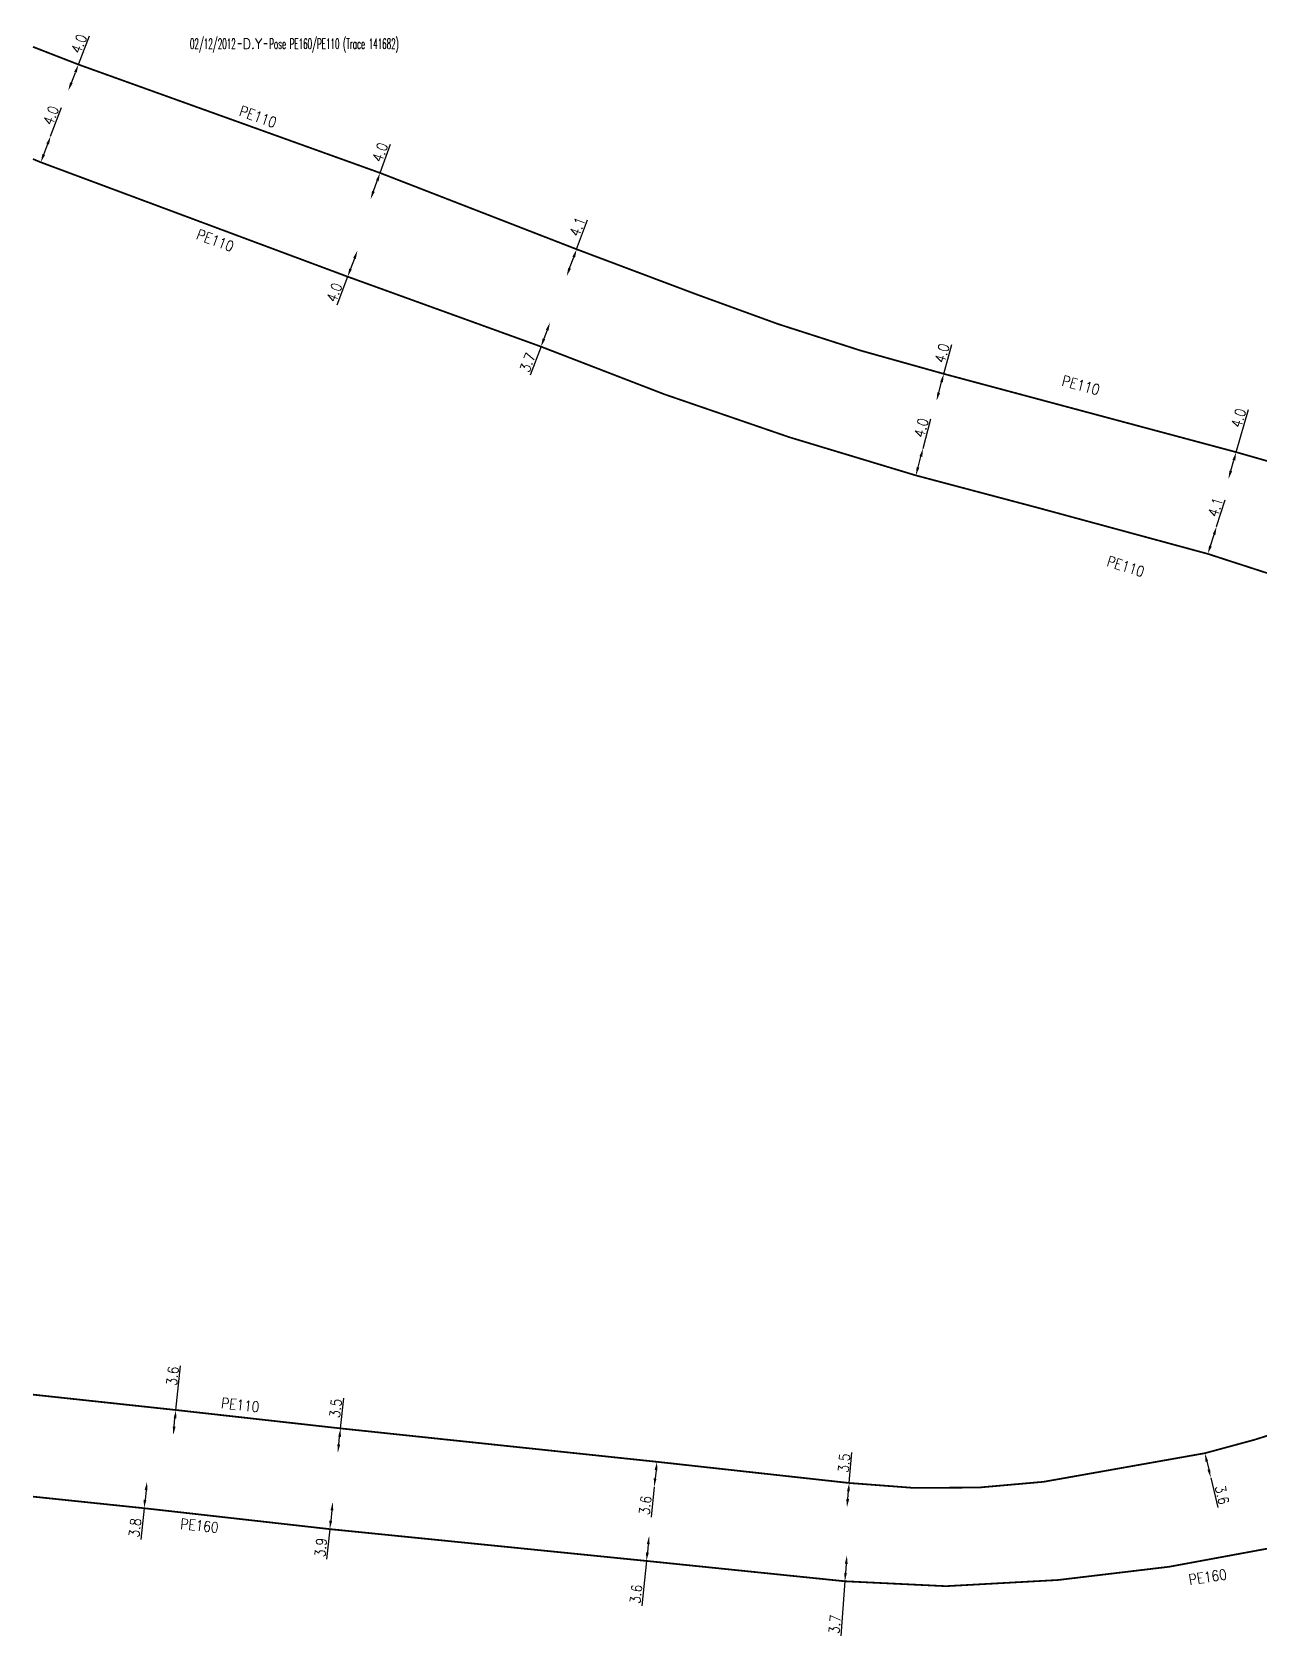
# Model space of a CAD drawing. Header units: millimetres. Extents: x 133000 to 134000, y 130000 to 131000.
# Drawn here: x 132999.9 to 133175.6, y 130507.1 to 130736.5 of the extents above; entities that cross this region are included whole.
import ezdxf
from ezdxf.enums import TextEntityAlignment as Align

# ---------------------------------------------------------------- set-up
doc = ezdxf.new("R2010")
doc.units = ezdxf.units.MM
doc.header["$PDMODE"] = 34
doc.layers.get('0').update_dxf_attribs({"linetype": 'CONTINUOUS'})
doc.layers.get('Defpoints').update_dxf_attribs({"linetype": 'CONTINUOUS'})
doc.layers.add('G_120', color=4, linetype='CONTINUOUS')
doc.layers.add('G_910', color=7, linetype='CONTINUOUS')
doc.styles.get("Standard").update_dxf_attribs({"font": 'romans.shx', "width": 0.85})
doc.linetypes.add('G_typB_PE', pattern='A,5,-0.3,["o",Standard,S=1.5,R=0,X=0,Y=-0.5],-1.65', length=6.95)
doc.dimstyles.get("Standard").update_dxf_attribs({"dimtxt": 1.5, "dimasz": 1.2, "dimexe": 0.625, "dimexo": 0.625, "dimgap": 0.25, "dimtad": 1, "dimdec": 1, "dimzin": 0, "dimdsep": 46, "dimtxsty": 'Standard', "dimcen": -0.5, "dimadec": 0, "dimazin": 0, "dimtfac": 1, "dimtdec": 1, "dimtmove": 0, "dimatfit": 3, "dimfxl": 0, "dimtolj": 1, "dimtzin": 0, "dimarcsym": 0})

# ---------------------------------------------------------------- blocks, each defined once
blk = doc.blocks.new('*D91')
at = {"layer": 'Defpoints', "color": 0, "linetype": 'Continuous', "transparency": 16777216}
for p in [(133002.53, 130721.6), (133002.53, 130721.6), (133001.13, 130717.86)]:
    blk.add_point(p, dxfattribs=at)
at = {"layer": 'G_120', "color": 0, "linetype": 'Continuous', "lineweight": -2, "transparency": 16777216}
for p, q in [((133002.53, 130721.6), (133004.07, 130725.69)), ((133001.55, 130718.98), (133002.11, 130720.48))]:
    blk.add_line(p, q, dxfattribs=at)
at = {"layer": 'G_120', "color": 0, "linetype": 'Continuous', "transparency": 16777216}
for points in [[(133001.93, 130720.55), (133002.3, 130720.41), (133002.53, 130721.6)], [(133001.36, 130719.05), (133001.74, 130718.91), (133001.13, 130717.86)]]:
    blk.add_solid(points, dxfattribs=at)
at = {"layer": 'G_120', "color": 0, "linetype": 'Continuous', "transparency": 16777216, "insert": (133002.58, 130724.56), "char_height": 1.5, "attachment_point": 5, "rotation": 69.4058}
blk.add_mtext('\\A1;4.0', dxfattribs=at)
blk = doc.blocks.new('*D92')
at = {"layer": 'Defpoints', "color": 0, "linetype": 'Continuous', "transparency": 16777216}
for p in [(133006.51, 130731.85), (133005.06, 130728.12), (133005.06, 130728.12)]:
    blk.add_point(p, dxfattribs=at)
at = {"layer": 'G_120', "color": 0, "linetype": 'Continuous', "lineweight": -2, "transparency": 16777216}
for p, q in [((133006.51, 130731.85), (133008.09, 130735.93)), ((133005.5, 130729.24), (133006.08, 130730.73))]:
    blk.add_line(p, q, dxfattribs=at)
at = {"layer": 'G_120', "color": 0, "linetype": 'Continuous', "transparency": 16777216}
for points in [[(133005.89, 130730.81), (133006.26, 130730.66), (133006.51, 130731.85)], [(133005.31, 130729.31), (133005.69, 130729.17), (133005.06, 130728.12)]]:
    blk.add_solid(points, dxfattribs=at)
at = {"layer": 'G_120', "color": 0, "linetype": 'Continuous', "transparency": 16777216, "insert": (133006.59, 130734.81), "char_height": 1.5, "attachment_point": 5, "rotation": 68.7851}
blk.add_mtext('\\A1;4.0', dxfattribs=at)
blk = doc.blocks.new('*D93')
at = {"layer": 'Defpoints', "color": 0, "linetype": 'Continuous', "transparency": 16777216}
for p in [(133020.46, 130539.37), (133020.08, 130535.79), (133020.08, 130535.79)]:
    blk.add_point(p, dxfattribs=at)
at = {"layer": 'G_120', "color": 0, "linetype": 'Continuous', "lineweight": -2, "transparency": 16777216}
for p, q in [((133020.46, 130539.37), (133021.14, 130545.7)), ((133020.21, 130536.99), (133020.33, 130538.18))]:
    blk.add_line(p, q, dxfattribs=at)
at = {"layer": 'G_120', "color": 0, "linetype": 'Continuous', "transparency": 16777216}
for points in [[(133020.14, 130538.2), (133020.53, 130538.16), (133020.46, 130539.37)], [(133020.01, 130537.01), (133020.41, 130536.97), (133020.08, 130535.79)]]:
    blk.add_solid(points, dxfattribs=at)
at = {"layer": 'G_120', "color": 0, "linetype": 'Continuous', "transparency": 16777216, "insert": (133019.98, 130544.23), "char_height": 1.5, "attachment_point": 5, "rotation": 83.8674}
blk.add_mtext('\\A1;3.6', dxfattribs=at)
blk = doc.blocks.new('*D94')
at = {"layer": 'Defpoints', "color": 0, "linetype": 'Continuous', "transparency": 16777216}
for p in [(133016.32, 130529.1), (133016.32, 130529.1), (133015.91, 130525.32)]:
    blk.add_point(p, dxfattribs=at)
at = {"layer": 'G_120', "color": 0, "linetype": 'Continuous', "lineweight": -2, "transparency": 16777216}
for p, q in [((133016.19, 130527.9), (133016.04, 130526.51)), ((133015.91, 130525.32), (133015.42, 130520.84))]:
    blk.add_line(p, q, dxfattribs=at)
at = {"layer": 'G_120', "color": 0, "linetype": 'Continuous', "transparency": 16777216}
for points in [[(133015.99, 130527.93), (133016.39, 130527.88), (133016.32, 130529.1)], [(133015.84, 130526.53), (133016.23, 130526.49), (133015.91, 130525.32)]]:
    blk.add_solid(points, dxfattribs=at)
at = {"layer": 'G_120', "color": 0, "linetype": 'Continuous', "transparency": 16777216, "insert": (133014.6, 130522.53), "char_height": 1.5, "attachment_point": 5, "rotation": 83.8081}
blk.add_mtext('\\A1;3.8', dxfattribs=at)
blk = doc.blocks.new('*D95')
at = {"layer": 'Defpoints', "color": 0, "linetype": 'Continuous', "transparency": 16777216}
for p in [(133042.91, 130526.21), (133042.91, 130526.21), (133042.49, 130522.33)]:
    blk.add_point(p, dxfattribs=at)
at = {"layer": 'G_120', "color": 0, "linetype": 'Continuous', "lineweight": -2, "transparency": 16777216}
for p, q in [((133042.78, 130525.02), (133042.62, 130523.53)), ((133042.49, 130522.33), (133042.03, 130518.05))]:
    blk.add_line(p, q, dxfattribs=at)
at = {"layer": 'G_120', "color": 0, "linetype": 'Continuous', "transparency": 16777216}
for points in [[(133042.59, 130525.04), (133042.98, 130525), (133042.91, 130526.21)], [(133042.42, 130523.55), (133042.82, 130523.51), (133042.49, 130522.33)]]:
    blk.add_solid(points, dxfattribs=at)
at = {"layer": 'G_120', "color": 0, "linetype": 'Continuous', "transparency": 16777216, "insert": (133041.2, 130519.7), "char_height": 1.5, "attachment_point": 5, "rotation": 83.8081}
blk.add_mtext('\\A1;3.9', dxfattribs=at)
blk = doc.blocks.new('*D96')
at = {"layer": 'Defpoints', "color": 0, "linetype": 'Continuous', "transparency": 16777216}
for p in [(133044.01, 130536.74), (133043.64, 130533.26), (133043.64, 130533.26)]:
    blk.add_point(p, dxfattribs=at)
at = {"layer": 'G_120', "color": 0, "linetype": 'Continuous', "lineweight": -2, "transparency": 16777216}
for p, q in [((133044.01, 130536.74), (133044.48, 130541.08)), ((133043.77, 130534.45), (133043.89, 130535.55))]:
    blk.add_line(p, q, dxfattribs=at)
at = {"layer": 'G_120', "color": 0, "linetype": 'Continuous', "transparency": 16777216}
for points in [[(133043.69, 130535.57), (133044.08, 130535.52), (133044.01, 130536.74)], [(133043.57, 130534.47), (133043.97, 130534.43), (133043.64, 130533.26)]]:
    blk.add_solid(points, dxfattribs=at)
at = {"layer": 'G_120', "color": 0, "linetype": 'Continuous', "transparency": 16777216, "insert": (133043.32, 130539.62), "char_height": 1.5, "attachment_point": 5, "rotation": 83.8453}
blk.add_mtext('\\A1;3.5', dxfattribs=at)
blk = doc.blocks.new('*D97')
at = {"layer": 'Defpoints', "color": 0, "linetype": 'Continuous', "transparency": 16777216}
for p in [(133088.18, 130521.36), (133088.18, 130521.36), (133087.8, 130517.78)]:
    blk.add_point(p, dxfattribs=at)
at = {"layer": 'G_120', "color": 0, "linetype": 'Continuous', "lineweight": -2, "transparency": 16777216}
for p, q in [((133088.06, 130520.17), (133087.93, 130518.98)), ((133087.8, 130517.78), (133087.12, 130511.35))]:
    blk.add_line(p, q, dxfattribs=at)
at = {"layer": 'G_120', "color": 0, "linetype": 'Continuous', "transparency": 16777216}
for points in [[(133087.86, 130520.19), (133088.25, 130520.15), (133088.18, 130521.36)], [(133087.73, 130519), (133088.13, 130518.95), (133087.8, 130517.78)]]:
    blk.add_solid(points, dxfattribs=at)
at = {"layer": 'G_120', "color": 0, "linetype": 'Continuous', "transparency": 16777216, "insert": (133086.3, 130513.03), "char_height": 1.5, "attachment_point": 5, "rotation": 83.977}
blk.add_mtext('\\A1;3.6', dxfattribs=at)
blk = doc.blocks.new('*D98')
at = {"layer": 'Defpoints', "color": 0, "linetype": 'Continuous', "transparency": 16777216}
for p in [(133089.3, 130531.96), (133088.91, 130528.38), (133088.91, 130528.38)]:
    blk.add_point(p, dxfattribs=at)
at = {"layer": 'G_120', "color": 0, "linetype": 'Continuous', "lineweight": -2, "transparency": 16777216}
for p, q in [((133089.17, 130530.77), (133089.04, 130529.58)), ((133088.91, 130528.38), (133088.45, 130524.04))]:
    blk.add_line(p, q, dxfattribs=at)
at = {"layer": 'G_120', "color": 0, "linetype": 'Continuous', "transparency": 16777216}
for points in [[(133088.97, 130530.79), (133089.37, 130530.75), (133089.3, 130531.96)], [(133088.84, 130529.6), (133089.24, 130529.56), (133088.91, 130528.38)]]:
    blk.add_solid(points, dxfattribs=at)
at = {"layer": 'G_120', "color": 0, "linetype": 'Continuous', "transparency": 16777216, "insert": (133087.62, 130525.72), "char_height": 1.5, "attachment_point": 5, "rotation": 83.8694}
blk.add_mtext('\\A1;3.6', dxfattribs=at)
blk = doc.blocks.new('*D99')
at = {"layer": 'Defpoints', "color": 0, "linetype": 'Continuous', "transparency": 16777216}
for p in [(133116.81, 130528.93), (133116.5, 130525.44), (133116.5, 130525.44)]:
    blk.add_point(p, dxfattribs=at)
at = {"layer": 'G_120', "color": 0, "linetype": 'Continuous', "lineweight": -2, "transparency": 16777216}
for p, q in [((133116.81, 130528.93), (133117.2, 130533.28)), ((133116.6, 130526.64), (133116.7, 130527.74))]:
    blk.add_line(p, q, dxfattribs=at)
at = {"layer": 'G_120', "color": 0, "linetype": 'Continuous', "transparency": 16777216}
for points in [[(133116.5, 130527.75), (133116.9, 130527.72), (133116.81, 130528.93)], [(133116.4, 130526.66), (133116.8, 130526.62), (133116.5, 130525.44)]]:
    blk.add_solid(points, dxfattribs=at)
at = {"layer": 'G_120', "color": 0, "linetype": 'Continuous', "transparency": 16777216, "insert": (133116.07, 130531.79), "char_height": 1.5, "attachment_point": 5, "rotation": 84.8324}
blk.add_mtext('\\A1;3.5', dxfattribs=at)
blk = doc.blocks.new('*D100')
at = {"layer": 'Defpoints', "color": 0, "linetype": 'Continuous', "transparency": 16777216}
for p in [(133116.48, 130518.56), (133116.48, 130518.56), (133116.2, 130514.87)]:
    blk.add_point(p, dxfattribs=at)
at = {"layer": 'G_120', "color": 0, "linetype": 'Continuous', "lineweight": -2, "transparency": 16777216}
for p, q in [((133116.39, 130517.37), (133116.29, 130516.07)), ((133116.2, 130514.87), (133115.63, 130507.05))]:
    blk.add_line(p, q, dxfattribs=at)
at = {"layer": 'G_120', "color": 0, "linetype": 'Continuous', "transparency": 16777216}
for points in [[(133116.19, 130517.38), (133116.59, 130517.35), (133116.48, 130518.56)], [(133116.09, 130516.08), (133116.49, 130516.05), (133116.2, 130514.87)]]:
    blk.add_solid(points, dxfattribs=at)
at = {"layer": 'G_120', "color": 0, "linetype": 'Continuous', "transparency": 16777216, "insert": (133114.75, 130508.71), "char_height": 1.5, "attachment_point": 5, "rotation": 85.7868}
blk.add_mtext('\\A1;3.7', dxfattribs=at)
blk = doc.blocks.new('*D101')
at = {"layer": 'Defpoints', "color": 0, "linetype": 'Continuous', "transparency": 16777216}
for p in [(133167.71, 130533.19), (133168.55, 130529.69), (133168.55, 130529.69)]:
    blk.add_point(p, dxfattribs=at)
at = {"layer": 'G_120', "color": 0, "linetype": 'Continuous', "lineweight": -2, "transparency": 16777216}
for p, q in [((133167.99, 130532.03), (133168.27, 130530.86)), ((133168.55, 130529.69), (133169.57, 130525.44))]:
    blk.add_line(p, q, dxfattribs=at)
at = {"layer": 'G_120', "color": 0, "linetype": 'Continuous', "transparency": 16777216}
for points in [[(133168.18, 130532.07), (133167.8, 130531.98), (133167.71, 130533.19)], [(133168.46, 130530.91), (133168.08, 130530.81), (133168.55, 130529.69)]]:
    blk.add_solid(points, dxfattribs=at)
at = {"layer": 'G_120', "color": 0, "linetype": 'Continuous', "transparency": 16777216, "insert": (133170.17, 130527.22), "char_height": 1.5, "attachment_point": 5, "rotation": 283.5279}
blk.add_mtext('\\A1;3.6', dxfattribs=at)
blk = doc.blocks.new('*D103')
at = {"layer": 'Defpoints', "color": 0, "linetype": 'Continuous', "transparency": 16777216}
for p in [(133049.68, 130716.34), (133048.32, 130712.58), (133048.32, 130712.58)]:
    blk.add_point(p, dxfattribs=at)
at = {"layer": 'G_120', "color": 0, "linetype": 'Continuous', "lineweight": -2, "transparency": 16777216}
for p, q in [((133049.68, 130716.34), (133051.15, 130720.45)), ((133048.73, 130713.71), (133049.27, 130715.21))]:
    blk.add_line(p, q, dxfattribs=at)
at = {"layer": 'G_120', "color": 0, "linetype": 'Continuous', "transparency": 16777216}
for points in [[(133049.08, 130715.28), (133049.46, 130715.14), (133049.68, 130716.34)], [(133048.54, 130713.77), (133048.92, 130713.64), (133048.32, 130712.58)]]:
    blk.add_solid(points, dxfattribs=at)
at = {"layer": 'G_120', "color": 0, "linetype": 'Continuous', "transparency": 16777216, "insert": (133049.68, 130719.3), "char_height": 1.5, "attachment_point": 5, "rotation": 70.2412}
blk.add_mtext('\\A1;4.0', dxfattribs=at)
blk = doc.blocks.new('*D104')
at = {"layer": 'Defpoints', "color": 0, "linetype": 'Continuous', "transparency": 16777216}
for p in [(133046.44, 130705.25), (133046.44, 130705.25), (133045.04, 130701.5)]:
    blk.add_point(p, dxfattribs=at)
at = {"layer": 'G_120', "color": 0, "linetype": 'Continuous', "lineweight": -2, "transparency": 16777216}
for p, q in [((133046.02, 130704.12), (133045.46, 130702.62)), ((133045.04, 130701.5), (133043.51, 130697.4))]:
    blk.add_line(p, q, dxfattribs=at)
at = {"layer": 'G_120', "color": 0, "linetype": 'Continuous', "transparency": 16777216}
for points in [[(133045.83, 130704.19), (133046.21, 130704.05), (133046.44, 130705.25)], [(133045.27, 130702.69), (133045.65, 130702.55), (133045.04, 130701.5)]]:
    blk.add_solid(points, dxfattribs=at)
at = {"layer": 'G_120', "color": 0, "linetype": 'Continuous', "transparency": 16777216, "insert": (133043.13, 130699.24), "char_height": 1.5, "attachment_point": 5, "rotation": 69.5265}
blk.add_mtext('\\A1;4.0', dxfattribs=at)
blk = doc.blocks.new('*D105')
at = {"layer": 'Defpoints', "color": 0, "linetype": 'Continuous', "transparency": 16777216}
for p in [(133077.81, 130705.42), (133076.39, 130701.57), (133076.39, 130701.57)]:
    blk.add_point(p, dxfattribs=at)
at = {"layer": 'G_120', "color": 0, "linetype": 'Continuous', "lineweight": -2, "transparency": 16777216}
for p, q in [((133077.81, 130705.42), (133079.36, 130709.61)), ((133076.8, 130702.7), (133077.39, 130704.29))]:
    blk.add_line(p, q, dxfattribs=at)
at = {"layer": 'G_120', "color": 0, "linetype": 'Continuous', "transparency": 16777216}
for points in [[(133077.2, 130704.36), (133077.58, 130704.23), (133077.81, 130705.42)], [(133076.61, 130702.77), (133076.99, 130702.63), (133076.39, 130701.57)]]:
    blk.add_solid(points, dxfattribs=at)
at = {"layer": 'G_120', "color": 0, "linetype": 'Continuous', "transparency": 16777216, "insert": (133077.93, 130708.64), "char_height": 1.5, "attachment_point": 5, "rotation": 69.6879}
blk.add_mtext('\\A1;4.1', dxfattribs=at)
blk = doc.blocks.new('*D106')
at = {"layer": 'Defpoints', "color": 0, "linetype": 'Continuous', "transparency": 16777216}
for p in [(133074, 130694.96), (133074, 130694.96), (133072.71, 130691.49)]:
    blk.add_point(p, dxfattribs=at)
at = {"layer": 'G_120', "color": 0, "linetype": 'Continuous', "lineweight": -2, "transparency": 16777216}
for p, q in [((133073.58, 130693.83), (133073.13, 130692.61)), ((133072.71, 130691.49), (133071.18, 130687.4))]:
    blk.add_line(p, q, dxfattribs=at)
at = {"layer": 'G_120', "color": 0, "linetype": 'Continuous', "transparency": 16777216}
for points in [[(133073.4, 130693.9), (133073.77, 130693.76), (133074, 130694.96)], [(133072.94, 130692.68), (133073.32, 130692.54), (133072.71, 130691.49)]]:
    blk.add_solid(points, dxfattribs=at)
at = {"layer": 'G_120', "color": 0, "linetype": 'Continuous', "transparency": 16777216, "insert": (133070.8, 130689.23), "char_height": 1.5, "attachment_point": 5, "rotation": 69.5265}
blk.add_mtext('\\A1;3.7', dxfattribs=at)
blk = doc.blocks.new('*D107')
at = {"layer": 'Defpoints', "color": 0, "linetype": 'Continuous', "transparency": 16777216}
for p in [(133130.35, 130687.6), (133129.31, 130683.74), (133129.31, 130683.74)]:
    blk.add_point(p, dxfattribs=at)
at = {"layer": 'G_120', "color": 0, "linetype": 'Continuous', "lineweight": -2, "transparency": 16777216}
for p, q in [((133130.35, 130687.6), (133131.48, 130691.82)), ((133129.62, 130684.9), (133130.03, 130686.44))]:
    blk.add_line(p, q, dxfattribs=at)
at = {"layer": 'G_120', "color": 0, "linetype": 'Continuous', "transparency": 16777216}
for points in [[(133129.84, 130686.49), (133130.23, 130686.39), (133130.35, 130687.6)], [(133129.43, 130684.95), (133129.81, 130684.84), (133129.31, 130683.74)]]:
    blk.add_solid(points, dxfattribs=at)
at = {"layer": 'G_120', "color": 0, "linetype": 'Continuous', "transparency": 16777216, "insert": (133130.1, 130690.55), "char_height": 1.5, "attachment_point": 5, "rotation": 74.9773}
blk.add_mtext('\\A1;4.0', dxfattribs=at)
blk = doc.blocks.new('*D108')
at = {"layer": 'Defpoints', "color": 0, "linetype": 'Continuous', "transparency": 16777216}
for p in [(133127.38, 130676.93), (133127.38, 130676.93), (133126.35, 130673.07)]:
    blk.add_point(p, dxfattribs=at)
at = {"layer": 'G_120', "color": 0, "linetype": 'Continuous', "lineweight": -2, "transparency": 16777216}
for p, q in [((133127.38, 130676.93), (133128.5, 130681.16)), ((133126.66, 130674.23), (133127.07, 130675.77))]:
    blk.add_line(p, q, dxfattribs=at)
at = {"layer": 'G_120', "color": 0, "linetype": 'Continuous', "transparency": 16777216}
for points in [[(133126.88, 130675.83), (133127.27, 130675.72), (133127.38, 130676.93)], [(133126.47, 130674.28), (133126.86, 130674.18), (133126.35, 130673.07)]]:
    blk.add_solid(points, dxfattribs=at)
at = {"layer": 'G_120', "color": 0, "linetype": 'Continuous', "transparency": 16777216, "insert": (133127.13, 130679.88), "char_height": 1.5, "attachment_point": 5, "rotation": 75.1664}
blk.add_mtext('\\A1;4.0', dxfattribs=at)
blk = doc.blocks.new('*D109')
at = {"layer": 'Defpoints', "color": 0, "linetype": 'Continuous', "transparency": 16777216}
for p in [(133172.19, 130676.4), (133171.09, 130672.56), (133171.09, 130672.56)]:
    blk.add_point(p, dxfattribs=at)
at = {"layer": 'G_120', "color": 0, "linetype": 'Continuous', "lineweight": -2, "transparency": 16777216}
for p, q in [((133172.19, 130676.4), (133173.94, 130682.52)), ((133171.42, 130673.71), (133171.86, 130675.25))]:
    blk.add_line(p, q, dxfattribs=at)
at = {"layer": 'G_120', "color": 0, "linetype": 'Continuous', "transparency": 16777216}
for points in [[(133171.67, 130675.3), (133172.06, 130675.19), (133172.19, 130676.4)], [(133171.23, 130673.76), (133171.62, 130673.65), (133171.09, 130672.56)]]:
    blk.add_solid(points, dxfattribs=at)
at = {"layer": 'G_120', "color": 0, "linetype": 'Continuous', "transparency": 16777216, "insert": (133172.54, 130681.27), "char_height": 1.5, "attachment_point": 5, "rotation": 74.0754}
blk.add_mtext('\\A1;4.0', dxfattribs=at)
blk = doc.blocks.new('*D110')
at = {"layer": 'Defpoints', "color": 0, "linetype": 'Continuous', "transparency": 16777216}
for p in [(133169.39, 130665.75), (133169.39, 130665.75), (133168.15, 130661.84)]:
    blk.add_point(p, dxfattribs=at)
at = {"layer": 'G_120', "color": 0, "linetype": 'Continuous', "lineweight": -2, "transparency": 16777216}
for p, q in [((133169.39, 130665.75), (133170.6, 130669.57)), ((133168.51, 130662.98), (133169.03, 130664.6))]:
    blk.add_line(p, q, dxfattribs=at)
at = {"layer": 'G_120', "color": 0, "linetype": 'Continuous', "transparency": 16777216}
for points in [[(133168.84, 130664.67), (133169.22, 130664.54), (133169.39, 130665.75)], [(133168.32, 130663.04), (133168.7, 130662.92), (133168.15, 130661.84)]]:
    blk.add_solid(points, dxfattribs=at)
at = {"layer": 'G_120', "color": 0, "linetype": 'Continuous', "transparency": 16777216, "insert": (133169.22, 130668.53), "char_height": 1.5, "attachment_point": 5, "rotation": 72.4348}
blk.add_mtext('\\A1;4.1', dxfattribs=at)
blk = doc.blocks.new('GIS_MODF')
at = {"color": 0, "linetype": 'Continuous', "flags": 128}
for points in [[(-2.18, -0.01), (-1.68, -0.01)], [(1.52, -0.01), (2.02, -0.01)]]:
    blk.add_lwpolyline(points, dxfattribs=at)
at = {"color": 0, "linetype": 'Continuous', "width": 0.5}
blk.add_attdef('DATE', text='', height=1.5, dxfattribs=at).set_placement((-2.5, -0.8), align=Align.RIGHT)
at = {"color": 0, "linetype": 'Continuous', "width": 1.771291}
blk.add_attdef('USER', text='', height=1.5, dxfattribs=at).set_placement((-1.51, -0.8), (1.28, -0.8), align=Align.FIT)
at = {"color": 0, "linetype": 'Continuous', "width": 0.5}
blk.add_attdef('DESC', (2.29, -0.8), '', height=1.5, dxfattribs=at)

msp = doc.modelspace()

# ---------------------------------------------------------------- linework, layer by layer
at = {"layer": 'G_120', "linetype": 'G_typB_PE'}
msp.add_lwpolyline([(133000, 130734.38, 0.25, 0.25, 0), (133006.51, 130731.85, 0.25, 0.25, 0), (133006.51, 130731.85, 0.25, 0.25, 0), (133006.51, 130731.85, 0.25, 0.25, 0), (133049.68, 130716.34, 0.25, 0.25, 0), (133049.68, 130716.34, 0.25, 0.25, 0), (133077.81, 130705.42, 0.25, 0.25, 0), (133077.81, 130705.42, 0.25, 0.25, 0), (133095.06, 130698.93, 0.25, 0.25, 0), (133095.06, 130698.93, 0.25, 0.25, 0.028371), (133130.35, 130687.6, 0.25, 0.25, 0), (133130.35, 130687.6, 0.25, 0.25, 0), (133130.35, 130687.6, 0.25, 0.25, 0), (133172.19, 130676.4, 0.25, 0.25, 0), (133172.19, 130676.4, 0.25, 0.25, 0), (133172.19, 130676.4, 0.25, 0.25, 0), (133172.19, 130676.4, 0.25, 0.25, 0), (133172.19, 130676.4, 0.25, 0.25, 0), (133172.19, 130676.4, 0.25, 0.25, 0), (133172.19, 130676.4, 0.25, 0.25, 0), (133172.19, 130676.4, 0.25, 0.25, 0), (133172.19, 130676.4, 0.25, 0.25, 0), (133172.19, 130676.4, 0.25, 0.25, 0), (133172.19, 130676.4, 0.25, 0.25, -0.044593), (133216.75, 130660.76, 0.25, 0.25, 0)], format="xyseb", dxfattribs=at)
at = {"layer": 'G_120', "linetype": 'G_typB_PE', "const_width": 0.25}
for points in [[(133176.61, 130659.1), (133168.15, 130661.84), (133168.15, 130661.84), (133168.15, 130661.84), (133168.15, 130661.84), (133168.15, 130661.84), (133168.15, 130661.84), (133168.15, 130661.84), (133168.15, 130661.84), (133143.59, 130668.5), (133126.35, 130673.07), (133126.35, 130673.07), (133126.35, 130673.07), (133126.35, 130673.07), (133126.35, 130673.07), (133126.35, 130673.07, -0.028203), (133072.71, 130691.49), (133072.71, 130691.49), (133072.71, 130691.49), (133072.71, 130691.49), (133045.04, 130701.5), (133045.04, 130701.5), (133001.13, 130717.86), (133001.13, 130717.86), (133001.13, 130717.86), (133000, 130718.33)], [(133000, 130541.57), (133000.38, 130541.53), (133020.46, 130539.37), (133044.01, 130536.74), (133089.3, 130531.96), (133089.3, 130531.96), (133116.81, 130528.93), (133116.81, 130528.93), (133116.81, 130528.93, 0.061662), (133144.63, 130529.1), (133144.63, 130529.1), (133144.63, 130529.1), (133167.71, 130533.19), (133167.71, 130533.19), (133167.71, 130533.19), (133167.71, 130533.19), (133167.71, 130533.19), (133167.71, 130533.19), (133167.71, 130533.19), (133167.71, 130533.19), (133167.71, 130533.19, 0.03199), (133188.87, 130539.9, 0.040619)], [(133178.39, 130519.86, -0.047869), (133130.66, 130514.17), (133130.66, 130514.17), (133130.66, 130514.17), (133130.66, 130514.17), (133130.66, 130514.17), (133116.2, 130514.87), (133116.2, 130514.87), (133116.2, 130514.87), (133116.2, 130514.87), (133116.2, 130514.87), (133116.2, 130514.87), (133116.2, 130514.87), (133116.2, 130514.87), (133116.2, 130514.87), (133116.2, 130514.87), (133116.2, 130514.87), (133116.2, 130514.87), (133087.8, 130517.78), (133042.49, 130522.33), (133015.91, 130525.32), (133000, 130526.98)]]:
    msp.add_lwpolyline(points, format="xyb", dxfattribs=at)

# ---------------------------------------------------------------- block references
at = {"layer": 'G_910', "color": 7, "linetype": 'Continuous'}
ref = msp.add_blockref('GIS_MODF', (133031.52, 130734.87), dxfattribs=at)
ref.add_attrib('DATE', '02/12/2012', dxfattribs={"layer": '0', "color": 0, "linetype": 'Continuous', "height": 1.5, "width": 0.5}).set_placement((133029.02, 130734.07), align=Align.RIGHT)
ref.add_attrib('USER', 'D.Y', dxfattribs={"layer": '0', "color": 0, "linetype": 'Continuous', "height": 1.5, "width": 0.811842}).set_placement((133030.01, 130734.07), (133032.8, 130734.07), align=Align.FIT)
ref.add_attrib('DESC', 'Pose PE160/PE110 (Trace 141682)', (133033.81, 130734.07), dxfattribs={"layer": '0', "color": 0, "linetype": 'Continuous', "height": 1.5, "width": 0.5})

# ---------------------------------------------------------------- texts
at = {"layer": 'G_120', "linetype": 'Continuous', "width": 0.85}
for s, rotation, p in [('PE110', 340.2412, (133029.38, 130724.6)), ('PE110', 339.6012, (133023.27, 130706.93)), ('PE110', 344.9922, (133147.14, 130685.95)), ('PE110', 342.1602, (133153.55, 130660.17)), ('PE110', 353.6144, (133026.88, 130539.64)), ('PE160', 354.0525, (133021.04, 130522.36)), ('PE160', 8.715, (133165.54, 130514.33))]:
    msp.add_text(s, height=1.5, rotation=rotation, dxfattribs=at).set_placement(p)

# ---------------------------------------------------------------- dimensions: what is measured, and where the dimension line sits
at = {"layer": 'G_120', "linetype": 'Continuous'}
for base, p1, p2, angle, picture, middle in [((133005.06, 130728.12), (133006.51, 130731.85), (133005.06, 130728.12), 68.7851, '*D92', (133007.52, 130734.45)), ((133002.53, 130721.6), (133001.13, 130717.86), (133002.53, 130721.6), 249.4058, '*D91', (133003.51, 130724.21)), ((133048.32, 130712.58), (133049.68, 130716.34), (133048.32, 130712.58), 70.2412, '*D103', (133050.62, 130718.96)), ((133076.39, 130701.57), (133077.81, 130705.42), (133076.39, 130701.57), 69.6879, '*D105', (133078.87, 130708.29)), ((133046.44, 130705.25), (133045.04, 130701.5), (133046.44, 130705.25), 249.5265, '*D104', (133044.07, 130698.89)), ((133074, 130694.96), (133072.71, 130691.49), (133074, 130694.96), 249.5265, '*D106', (133071.74, 130688.88)), ((133129.31, 130683.74), (133130.35, 130687.6), (133129.31, 130683.74), 74.9773, '*D107', (133131.07, 130690.29)), ((133127.38, 130676.93), (133126.35, 130673.07), (133127.38, 130676.93), 255.1664, '*D108', (133128.09, 130679.63)), ((133171.09, 130672.56), (133172.19, 130676.4), (133171.09, 130672.56), 74.0754, '*D109', (133173.5, 130680.99)), ((133169.39, 130665.75), (133168.15, 130661.84), (133169.39, 130665.75), 252.4348, '*D110', (133170.17, 130668.23)), ((133020.08, 130535.79), (133020.46, 130539.37), (133020.08, 130535.79), 83.8674, '*D93', (133020.97, 130544.12)), ((133043.64, 130533.26), (133044.01, 130536.74), (133043.64, 130533.26), 83.8453, '*D96', (133044.31, 130539.51)), ((133116.5, 130525.44), (133116.81, 130528.93), (133116.5, 130525.44), 84.8324, '*D99', (133117.06, 130531.7)), ((133168.55, 130529.69), (133167.71, 130533.19), (133168.55, 130529.69), 103.5279, '*D101', (133169.2, 130526.98)), ((133088.91, 130528.38), (133089.3, 130531.96), (133088.91, 130528.38), 83.8694, '*D98', (133088.62, 130525.61)), ((133016.32, 130529.1), (133015.91, 130525.32), (133016.32, 130529.1), 263.8081, '*D94', (133015.59, 130522.42)), ((133042.91, 130526.21), (133042.49, 130522.33), (133042.91, 130526.21), 263.8081, '*D95', (133042.2, 130519.59)), ((133088.18, 130521.36), (133087.8, 130517.78), (133088.18, 130521.36), 263.977, '*D97', (133087.29, 130512.93)), ((133116.48, 130518.56), (133116.2, 130514.87), (133116.48, 130518.56), 265.7868, '*D100', (133115.75, 130508.63))]:
    dim = msp.add_linear_dim(base=base, p1=p1, p2=p2, angle=angle, dimstyle='Standard', dxfattribs=at)
    dim.commit()
    dim.dimension.update_dxf_attribs({"geometry": picture, "text_midpoint": middle, "dimtype": 128})

doc.saveas('drawing.dxf')
